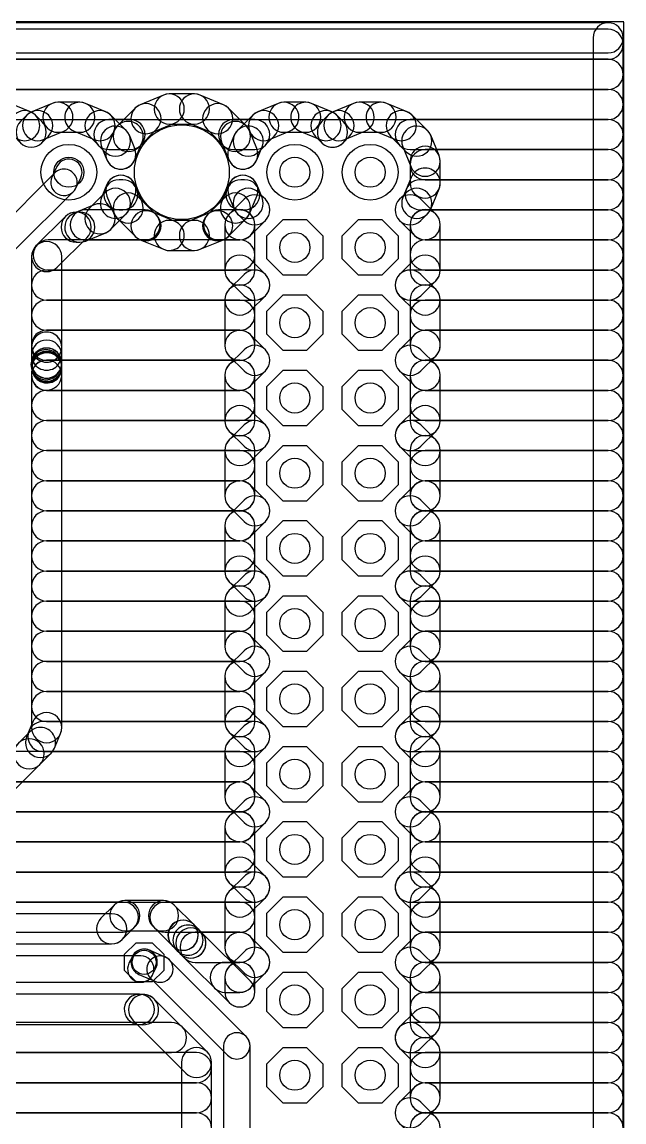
# Model space of a CAD drawing. Extents: x 0 to 108, y 0 to 85.
# Drawn here: x 87.32 to 107.62, y 47.95 to 85.08 of the extents above; entities that cross this region are included whole.
import ezdxf

# ---------------------------------------------------------------- set-up
doc = ezdxf.new("R2010")
doc.units = 0
for name, color, linetype in [('16', 174, 'CONTINUOUS'), ('17', 94, 'CONTINUOUS'), ('20', 178, 'CONTINUOUS'), ('44', 250, 'CONTINUOUS')]:
    doc.layers.add(name, color=color, linetype=linetype)

# ---------------------------------------------------------------- blocks, each defined once
blk = doc.blocks.new('ROUNDP')
blk.add_circle((0, 0), 0.5)
blk = doc.blocks.new('OCTAGONP')
blk.add_lwpolyline([(-0.5, -0.2071), (-0.5, 0.2071), (-0.2071, 0.5), (0.2071, 0.5), (0.5, 0.2071), (0.5, -0.2071), (0.2071, -0.5), (-0.2071, -0.5)], close=True)

msp = doc.modelspace()

# ---------------------------------------------------------------- linework, layer by layer
at = {"layer": '16'}
for points in [[(0.5334, 84.0386), (107.0866, 84.0386, 1), (107.0866, 85.0546), (0.5334, 85.0546, 1)], [(106.5786, 84.5466), (106.5786, 0.5334, 1), (107.5946, 0.5334), (107.5946, 84.5466, 1)], [(0.5334, 83.82), (107.0866, 83.82, 1), (107.0866, 84.836), (0.5334, 84.836, 1)], [(0.5334, 82.804), (107.0866, 82.804, 1), (107.0866, 83.82), (0.5334, 83.82, 1)], [(0.5334, 81.788), (107.0866, 81.788, 1), (107.0866, 82.804), (0.5334, 82.804, 1)], [(92.0912, 82.6127), (91.3071, 82.2879, 1), (91.6959, 81.3493), (92.48, 81.6741, 1)], [(93.1344, 82.6514), (92.2856, 82.6514, 1), (92.2856, 81.6354), (93.1344, 81.6354, 1)], [(94.1129, 82.2879), (93.3288, 82.6127, 1), (92.94, 81.6741), (93.7241, 81.3493, 1)], [(87.6047, 82.0512), (86.9232, 82.3335, 1), (86.5344, 81.3949), (87.2159, 81.1126, 1)], [(87.9892, 81.7214), (87.7695, 81.9411, 1), (87.0511, 81.2227), (87.2708, 81.003, 1)], [(87.4905, 81.9411), (87.2708, 81.7214, 1), (87.9892, 81.003), (88.2089, 81.2227, 1)], [(88.3368, 82.3335), (87.6553, 82.0512, 1), (88.0441, 81.1126), (88.7256, 81.3949, 1)], [(89.2688, 82.3722), (88.5312, 82.3722, 1), (88.5312, 81.3562), (89.2688, 81.3562, 1)], [(90.1447, 82.0512), (89.4632, 82.3335, 1), (89.0744, 81.3949), (89.7559, 81.1126, 1)], [(90.8311, 81.4195), (90.3095, 81.9411, 1), (89.5911, 81.2227), (90.1127, 80.7011, 1)], [(91.1423, 82.1778), (90.5422, 81.5777, 1), (91.2606, 80.8593), (91.8607, 81.4594, 1)], [(94.8778, 81.5777), (94.2777, 82.1778, 1), (93.5593, 81.4594), (94.1594, 80.8593, 1)], [(95.1105, 81.9411), (94.5889, 81.4195, 1), (95.3073, 80.7011), (95.8289, 81.2227, 1)], [(95.9568, 82.3335), (95.2753, 82.0512, 1), (95.6641, 81.1126), (96.3456, 81.3949, 1)], [(96.8888, 82.3722), (96.1512, 82.3722, 1), (96.1512, 81.3562), (96.8888, 81.3562, 1)], [(97.7647, 82.0512), (97.0832, 82.3335, 1), (96.6944, 81.3949), (97.3759, 81.1126, 1)], [(98.1492, 81.7214), (97.9295, 81.9411, 1), (97.2111, 81.2227), (97.4308, 81.003, 1)], [(97.6505, 81.9411), (97.4308, 81.7214, 1), (98.1492, 81.003), (98.3689, 81.2227, 1)], [(98.4968, 82.3335), (97.8153, 82.0512, 1), (98.2041, 81.1126), (98.8856, 81.3949, 1)], [(99.4288, 82.3722), (98.6912, 82.3722, 1), (98.6912, 81.3562), (99.4288, 81.3562, 1)], [(100.3047, 82.0512), (99.6232, 82.3335, 1), (99.2344, 81.3949), (99.9159, 81.1126, 1)], [(100.9911, 81.4195), (100.4695, 81.9411, 1), (99.7511, 81.2227), (100.2727, 80.7011, 1)], [(90.2522, 80.772), (90.9629, 80.772, 1), (90.9629, 81.788), (90.2522, 81.788, 1)], [(90.4321, 81.4129), (90.1846, 80.8154, 1), (91.1232, 80.4266), (91.3707, 81.0241, 1)], [(94.4571, 80.772), (95.1678, 80.772, 1), (95.1678, 81.788), (94.4571, 81.788, 1)], [(95.2354, 80.8154), (94.9879, 81.4129, 1), (94.0493, 81.0241), (94.2968, 80.4266, 1)], [(100.4122, 80.772), (107.0866, 80.772, 1), (107.0866, 81.788), (100.4122, 81.788, 1)], [(91.1232, 80.8154), (90.9412, 81.2547, 1), (90.0026, 80.8659), (90.1846, 80.4266, 1)], [(94.4788, 81.2547), (94.2968, 80.8154, 1), (95.2354, 80.4266), (95.4174, 80.8659, 1)], [(101.3835, 80.5732), (101.1012, 81.2547, 1), (100.1626, 80.8659), (100.4449, 80.1844, 1)], [(101.4222, 79.6412), (101.4222, 80.3788, 1), (100.4062, 80.3788), (100.4062, 79.6412, 1)], [(100.9142, 79.756), (107.0866, 79.756, 1), (107.0866, 80.772), (100.9142, 80.772, 1)], [(89.1354, 79.4743), (89.3005, 79.8172, 1), (88.4995, 80.2028), (88.3344, 79.8599, 1)], [(88.4206, 79.9814), (86.4775, 78.0383, 1), (87.1061, 77.4097), (89.0492, 79.3528, 1)], [(90.9412, 78.7653), (91.1232, 79.2046, 1), (90.1846, 79.5934), (90.0026, 79.1541, 1)], [(90.1846, 79.2046), (90.4321, 78.6071, 1), (91.3707, 78.9959), (91.1232, 79.5934, 1)], [(94.9879, 78.6071), (95.2354, 79.2046, 1), (94.2968, 79.5934), (94.0493, 78.9959, 1)], [(94.2968, 79.2046), (94.4788, 78.7653, 1), (95.4174, 79.1541), (95.2354, 79.5934, 1)], [(101.1012, 78.7653), (101.3835, 79.4468, 1), (100.4449, 79.8356), (100.1626, 79.1541, 1)], [(90.3095, 78.0789), (90.8311, 78.6005, 1), (90.1127, 79.3189), (89.5911, 78.7973, 1)], [(90.5913, 78.74), (90.7165, 78.74, 1), (90.7165, 79.756), (90.5913, 79.756, 1)], [(94.7035, 78.74), (94.8287, 78.74, 1), (94.8287, 79.756), (94.7035, 79.756, 1)], [(94.5889, 78.6005), (94.8086, 78.3808, 1), (95.527, 79.0992), (95.3073, 79.3189, 1)], [(100.7714, 78.3808), (100.9911, 78.6005, 1), (100.2727, 79.3189), (100.053, 79.0992, 1)], [(100.7513, 78.74), (107.0866, 78.74, 1), (107.0866, 79.756), (100.7513, 79.756, 1)], [(90.5422, 78.4423), (91.1423, 77.8422, 1), (91.8607, 78.5606), (91.2606, 79.1607, 1)], [(94.2777, 77.8422), (94.8778, 78.4423, 1), (94.1594, 79.1607), (93.5593, 78.5606, 1)], [(94.8086, 79.0992), (94.3066, 78.5972, 1), (95.025, 77.8788), (95.527, 78.3808, 1)], [(101.2734, 78.5972), (100.7714, 79.0992, 1), (100.053, 78.3808), (100.555, 77.8788, 1)], [(89.4632, 77.6865), (90.1447, 77.9688, 1), (89.7559, 78.9074), (89.0744, 78.6251, 1)], [(89.4528, 77.724), (91.4709, 77.724, 1), (91.4709, 78.74), (89.4528, 78.74, 1)], [(93.9491, 77.724), (94.6658, 77.724, 1), (94.6658, 78.74), (93.9491, 78.74, 1)], [(94.1578, 78.238), (94.1578, 76.702, 1), (95.1738, 76.702), (95.1738, 78.238, 1)], [(101.4222, 76.702), (101.4222, 78.238, 1), (100.4062, 78.238), (100.4062, 76.702, 1)], [(100.9142, 77.724), (107.0866, 77.724, 1), (107.0866, 78.74), (100.9142, 78.74, 1)], [(88.5099, 76.8019), (89.5046, 77.7966, 1), (88.7862, 78.515), (87.7915, 77.5203, 1)], [(89.1454, 77.6478), (89.2688, 77.6478, 1), (89.2688, 78.6638), (89.1454, 78.6638, 1)], [(91.3071, 77.7321), (92.0912, 77.4073, 1), (92.48, 78.3459), (91.6959, 78.6707, 1)], [(92.2856, 77.3686), (93.1344, 77.3686, 1), (93.1344, 78.3846), (92.2856, 78.3846, 1)], [(93.3288, 77.4073), (94.1129, 77.7321, 1), (93.7241, 78.6707), (92.94, 78.3459, 1)], [(88.6587, 74.1066), (88.6587, 77.1611, 1), (87.6427, 77.1611), (87.6427, 74.1066, 1)], [(88.2056, 76.708), (94.6658, 76.708, 1), (94.6658, 77.724), (88.2056, 77.724, 1)], [(100.9142, 76.708), (107.0866, 76.708, 1), (107.0866, 77.724), (100.9142, 77.724, 1)], [(94.3066, 76.3428), (94.8086, 75.8408, 1), (95.527, 76.5592), (95.025, 77.0612, 1)], [(100.7714, 75.8408), (101.2734, 76.3428, 1), (100.555, 77.0612), (100.053, 76.5592, 1)], [(88.1507, 75.692), (95.1678, 75.692, 1), (95.1678, 76.708), (88.1507, 76.708, 1)], [(94.8086, 76.5592), (94.3066, 76.0572, 1), (95.025, 75.3388), (95.527, 75.8408, 1)], [(101.2734, 76.0572), (100.7714, 76.5592, 1), (100.053, 75.8408), (100.555, 75.3388, 1)], [(100.4122, 75.692), (107.0866, 75.692, 1), (107.0866, 76.708), (100.4122, 76.708, 1)], [(94.1578, 75.698), (94.1578, 74.162, 1), (95.1738, 74.162), (95.1738, 75.698, 1)], [(101.4222, 74.162), (101.4222, 75.698, 1), (100.4062, 75.698), (100.4062, 74.162, 1)], [(88.1507, 74.676), (94.6658, 74.676, 1), (94.6658, 75.692), (88.1507, 75.692, 1)], [(100.9142, 74.676), (107.0866, 74.676, 1), (107.0866, 75.692), (100.9142, 75.692, 1)], [(88.1507, 73.66), (94.6658, 73.66, 1), (94.6658, 74.676), (88.1507, 74.676, 1)], [(94.3066, 73.8028), (94.8086, 73.3008, 1), (95.527, 74.0192), (95.025, 74.5212, 1)], [(100.7714, 73.3008), (101.2734, 73.8028, 1), (100.555, 74.5212), (100.053, 74.0192, 1)], [(100.9142, 73.66), (107.0866, 73.66, 1), (107.0866, 74.676), (100.9142, 74.676, 1)], [(88.621, 74.2987), (88.6204, 74.3001, 1), (87.681, 73.9132), (87.6815, 73.9118, 1)], [(88.6587, 73.8354), (88.6593, 74.1042, 1), (87.6433, 74.1063), (87.6427, 73.8375, 1)], [(88.6587, 73.5675), (88.6587, 73.8364, 1), (87.6427, 73.8364), (87.6427, 73.5675, 1)], [(88.5977, 73.318), (88.619, 73.3693, 1), (87.6812, 73.7601), (87.6598, 73.7088, 1)], [(88.62, 73.6548), (88.5981, 73.7078, 1), (87.6594, 73.319), (87.6814, 73.266, 1)], [(88.6581, 73.5636), (88.6581, 73.5651, 1), (87.6421, 73.5672), (87.6421, 73.5657, 1)], [(88.6193, 73.3714), (88.6199, 73.3727, 1), (87.6815, 73.7623), (87.681, 73.7609, 1)], [(88.6582, 73.1399), (88.6684, 73.3813, 1), (87.6533, 73.4242), (87.6431, 73.1828, 1)], [(88.6587, 73.4307), (88.6587, 73.4604, 1), (87.6427, 73.4604), (87.6427, 73.4307, 1)], [(88.638, 73.5772), (88.6278, 73.6051, 1), (87.6736, 73.2563), (87.6838, 73.2284, 1)], [(94.8086, 74.0192), (94.3066, 73.5172, 1), (95.025, 72.7988), (95.527, 73.3008, 1)], [(101.2734, 73.5172), (100.7714, 74.0192, 1), (100.053, 73.3008), (100.555, 72.7988, 1)], [(88.6587, 61.2612), (88.6587, 73.1614, 1), (87.6427, 73.1614), (87.6427, 61.2612, 1)], [(88.1507, 72.644), (94.6658, 72.644, 1), (94.6658, 73.66), (88.1507, 73.66, 1)], [(94.1578, 73.158), (94.1578, 71.622, 1), (95.1738, 71.622), (95.1738, 73.158, 1)], [(101.4222, 71.622), (101.4222, 73.158, 1), (100.4062, 73.158), (100.4062, 71.622, 1)], [(100.9142, 72.644), (107.0866, 72.644, 1), (107.0866, 73.66), (100.9142, 73.66, 1)], [(88.1507, 71.628), (94.6658, 71.628, 1), (94.6658, 72.644), (88.1507, 72.644, 1)], [(100.9142, 71.628), (107.0866, 71.628, 1), (107.0866, 72.644), (100.9142, 72.644, 1)], [(94.3066, 71.2628), (94.8086, 70.7608, 1), (95.527, 71.4792), (95.025, 71.9812, 1)], [(100.7714, 70.7608), (101.2734, 71.2628, 1), (100.555, 71.9812), (100.053, 71.4792, 1)], [(88.1507, 70.612), (95.1678, 70.612, 1), (95.1678, 71.628), (88.1507, 71.628, 1)], [(94.8086, 71.4792), (94.3066, 70.9772, 1), (95.025, 70.2588), (95.527, 70.7608, 1)], [(101.2734, 70.9772), (100.7714, 71.4792, 1), (100.053, 70.7608), (100.555, 70.2588, 1)], [(100.4122, 70.612), (107.0866, 70.612, 1), (107.0866, 71.628), (100.4122, 71.628, 1)], [(94.1578, 70.618), (94.1578, 69.082, 1), (95.1738, 69.082), (95.1738, 70.618, 1)], [(101.4222, 69.082), (101.4222, 70.618, 1), (100.4062, 70.618), (100.4062, 69.082, 1)], [(88.1507, 69.596), (94.6658, 69.596, 1), (94.6658, 70.612), (88.1507, 70.612, 1)], [(100.9142, 69.596), (107.0866, 69.596, 1), (107.0866, 70.612), (100.9142, 70.612, 1)], [(88.1507, 68.58), (94.6658, 68.58, 1), (94.6658, 69.596), (88.1507, 69.596, 1)], [(94.3066, 68.7228), (94.8086, 68.2208, 1), (95.527, 68.9392), (95.025, 69.4412, 1)], [(100.7714, 68.2208), (101.2734, 68.7228, 1), (100.555, 69.4412), (100.053, 68.9392, 1)], [(100.9142, 68.58), (107.0866, 68.58, 1), (107.0866, 69.596), (100.9142, 69.596, 1)], [(94.8086, 68.9392), (94.3066, 68.4372, 1), (95.025, 67.7188), (95.527, 68.2208, 1)], [(101.2734, 68.4372), (100.7714, 68.9392, 1), (100.053, 68.2208), (100.555, 67.7188, 1)], [(88.1507, 67.564), (94.6658, 67.564, 1), (94.6658, 68.58), (88.1507, 68.58, 1)], [(94.1578, 68.078), (94.1578, 66.542, 1), (95.1738, 66.542), (95.1738, 68.078, 1)], [(101.4222, 66.542), (101.4222, 68.078, 1), (100.4062, 68.078), (100.4062, 66.542, 1)], [(100.9142, 67.564), (107.0866, 67.564, 1), (107.0866, 68.58), (100.9142, 68.58, 1)], [(88.1507, 66.548), (94.6658, 66.548, 1), (94.6658, 67.564), (88.1507, 67.564, 1)], [(100.9142, 66.548), (107.0866, 66.548, 1), (107.0866, 67.564), (100.9142, 67.564, 1)], [(94.3066, 66.1828), (94.8086, 65.6808, 1), (95.527, 66.3992), (95.025, 66.9012, 1)], [(100.7714, 65.6808), (101.2734, 66.1828, 1), (100.555, 66.9012), (100.053, 66.3992, 1)], [(88.1507, 65.532), (95.1678, 65.532, 1), (95.1678, 66.548), (88.1507, 66.548, 1)], [(94.8086, 66.3992), (94.3066, 65.8972, 1), (95.025, 65.1788), (95.527, 65.6808, 1)], [(101.2734, 65.8972), (100.7714, 66.3992, 1), (100.053, 65.6808), (100.555, 65.1788, 1)], [(100.4122, 65.532), (107.0866, 65.532, 1), (107.0866, 66.548), (100.4122, 66.548, 1)], [(94.1578, 65.538), (94.1578, 64.002, 1), (95.1738, 64.002), (95.1738, 65.538, 1)], [(101.4222, 64.002), (101.4222, 65.538, 1), (100.4062, 65.538), (100.4062, 64.002, 1)], [(88.1507, 64.516), (94.6658, 64.516, 1), (94.6658, 65.532), (88.1507, 65.532, 1)], [(100.9142, 64.516), (107.0866, 64.516, 1), (107.0866, 65.532), (100.9142, 65.532, 1)], [(88.1507, 63.5), (94.6658, 63.5, 1), (94.6658, 64.516), (88.1507, 64.516, 1)], [(94.3066, 63.6428), (94.8086, 63.1408, 1), (95.527, 63.8592), (95.025, 64.3612, 1)], [(100.7714, 63.1408), (101.2734, 63.6428, 1), (100.555, 64.3612), (100.053, 63.8592, 1)], [(100.9142, 63.5), (107.0866, 63.5, 1), (107.0866, 64.516), (100.9142, 64.516, 1)], [(94.8086, 63.8592), (94.3066, 63.3572, 1), (95.025, 62.6388), (95.527, 63.1408, 1)], [(101.2734, 63.3572), (100.7714, 63.8592, 1), (100.053, 63.1408), (100.555, 62.6388, 1)], [(88.1507, 62.484), (94.6658, 62.484, 1), (94.6658, 63.5), (88.1507, 63.5, 1)], [(94.1578, 62.998), (94.1578, 61.462, 1), (95.1738, 61.462), (95.1738, 62.998, 1)], [(101.4222, 61.462), (101.4222, 62.998, 1), (100.4062, 62.998), (100.4062, 61.462, 1)], [(100.9142, 62.484), (107.0866, 62.484, 1), (107.0866, 63.5), (100.9142, 63.5, 1)], [(88.1507, 61.468), (94.6658, 61.468, 1), (94.6658, 62.484), (88.1507, 62.484, 1)], [(100.9142, 61.468), (107.0866, 61.468, 1), (107.0866, 62.484), (100.9142, 62.484, 1)], [(88.4131, 60.5673), (88.62, 61.0668, 1), (87.6814, 61.4556), (87.4745, 60.9561, 1)], [(94.3066, 61.1028), (94.8086, 60.6008, 1), (95.527, 61.3192), (95.025, 61.8212, 1)], [(100.7714, 60.6008), (101.2734, 61.1028, 1), (100.555, 61.8212), (100.053, 61.3192, 1)], [(87.9208, 60.0203), (88.303, 60.4025, 1), (87.5846, 61.121), (87.2023, 60.7387, 1)], [(88.0259, 60.452), (95.1678, 60.452, 1), (95.1678, 61.468), (88.0259, 61.468, 1)], [(94.8086, 61.3192), (94.3066, 60.8172, 1), (95.025, 60.0988), (95.527, 60.6008, 1)], [(101.2734, 60.8172), (100.7714, 61.3192, 1), (100.053, 60.6008), (100.555, 60.0988, 1)], [(100.4122, 60.452), (107.0866, 60.452, 1), (107.0866, 61.468), (100.4122, 61.468, 1)], [(94.1578, 60.458), (94.1578, 58.922, 1), (95.1738, 58.922), (95.1738, 60.458, 1)], [(101.4222, 58.922), (101.4222, 60.458, 1), (100.4062, 60.458), (100.4062, 58.922, 1)], [(86.6254, 58.7249), (87.9208, 60.0203, 1), (87.2023, 60.7387), (85.9069, 59.4433, 1)], [(87.1261, 59.436), (94.6658, 59.436, 1), (94.6658, 60.452), (87.1261, 60.452, 1)], [(100.9142, 59.436), (107.0866, 59.436, 1), (107.0866, 60.452), (100.9142, 60.452, 1)], [(85.8893, 58.42), (94.6658, 58.42, 1), (94.6658, 59.436), (85.8893, 59.436, 1)], [(94.3066, 58.5628), (94.8086, 58.0608, 1), (95.527, 58.7792), (95.025, 59.2812, 1)], [(100.7714, 58.0608), (101.2734, 58.5628, 1), (100.555, 59.2812), (100.053, 58.7792, 1)], [(100.9142, 58.42), (107.0866, 58.42, 1), (107.0866, 59.436), (100.9142, 59.436, 1)], [(94.8086, 58.7792), (94.3066, 58.2772, 1), (95.025, 57.5588), (95.527, 58.0608, 1)], [(101.2734, 58.2772), (100.7714, 58.7792, 1), (100.053, 58.0608), (100.555, 57.5588, 1)], [(77.7875, 57.404), (94.6658, 57.404, 1), (94.6658, 58.42), (77.7875, 58.42, 1)], [(94.1578, 57.918), (94.1578, 56.382, 1), (95.1738, 56.382), (95.1738, 57.918, 1)], [(101.4222, 56.382), (101.4222, 57.918, 1), (100.4062, 57.918), (100.4062, 56.382, 1)], [(100.9142, 57.404), (107.0866, 57.404, 1), (107.0866, 58.42), (100.9142, 58.42, 1)], [(77.7875, 56.388), (94.6658, 56.388, 1), (94.6658, 57.404), (77.7875, 57.404, 1)], [(100.9142, 56.388), (107.0866, 56.388, 1), (107.0866, 57.404), (100.9142, 57.404, 1)], [(94.3066, 56.0228), (94.8086, 55.5208, 1), (95.527, 56.2392), (95.025, 56.7412, 1)], [(100.7714, 55.5208), (101.2734, 56.0228, 1), (100.555, 56.7412), (100.053, 56.2392, 1)], [(77.7875, 55.372), (95.1678, 55.372, 1), (95.1678, 56.388), (77.7875, 56.388, 1)], [(94.8086, 56.2392), (94.3066, 55.7372, 1), (95.025, 55.0188), (95.527, 55.5208, 1)], [(101.2734, 55.7372), (100.7714, 56.2392, 1), (100.053, 55.5208), (100.555, 55.0188, 1)], [(100.4122, 55.372), (107.0866, 55.372, 1), (107.0866, 56.388), (100.4122, 56.388, 1)], [(94.1578, 55.378), (94.1578, 53.842, 1), (95.1738, 53.842), (95.1738, 55.378, 1)], [(101.4222, 53.842), (101.4222, 55.378, 1), (100.4062, 55.378), (100.4062, 53.842, 1)], [(84.5231, 54.356), (90.7369, 54.356, 1), (90.7369, 55.372), (84.5231, 55.372, 1)], [(90.4285, 55.274), (89.984, 54.8295, 1), (90.7024, 54.1111), (91.1469, 54.5556, 1)], [(92.0923, 55.4228), (90.7877, 55.4228, 1), (90.7877, 54.4068), (92.0923, 54.4068, 1)], [(93.1094, 54.6161), (92.4515, 55.274, 1), (91.7331, 54.5556), (92.3909, 53.8977, 1)], [(92.1431, 54.356), (94.6658, 54.356, 1), (94.6658, 55.372), (92.1431, 55.372, 1)], [(100.9142, 54.356), (107.0866, 54.356, 1), (107.0866, 55.372), (100.9142, 55.372, 1)], [(90.3432, 54.9783), (84.9168, 54.9783, 1), (84.9168, 53.9623), (90.3432, 53.9623, 1)], [(92.9571, 54.7209), (92.9501, 54.7239, 1), (92.5502, 53.7899), (92.5572, 53.787, 1)], [(93.2823, 54.4432), (93.1207, 54.6087, 1), (92.3936, 53.8991), (92.5552, 53.7336, 1)], [(93.374, 54.3515), (93.2779, 54.4476, 1), (92.5595, 53.7291), (92.6556, 53.6331, 1)], [(93.5228, 53.9918), (93.5228, 53.9923, 1), (92.5068, 53.9923), (92.5068, 53.9918, 1)], [(95.025, 52.7), (93.374, 54.351, 1), (92.6556, 53.6326), (94.3066, 51.9816, 1)], [(93.1586, 53.34), (94.6658, 53.34, 1), (94.6658, 54.356), (93.1586, 54.356, 1)], [(94.3066, 53.4828), (94.8086, 52.9808, 1), (95.527, 53.6992), (95.025, 54.2012, 1)], [(100.7714, 52.9808), (101.2734, 53.4828, 1), (100.555, 54.2012), (100.053, 53.6992, 1)], [(100.9142, 53.34), (107.0866, 53.34, 1), (107.0866, 54.356), (100.9142, 54.356, 1)], [(94.8086, 53.6992), (94.3066, 53.1972, 1), (95.025, 52.4788), (95.527, 52.9808, 1)], [(101.2734, 53.1972), (100.7714, 53.6992, 1), (100.053, 52.9808), (100.555, 52.4788, 1)], [(91.3257, 53.5559), (84.201, 53.5559, 1), (84.201, 52.6669), (91.3257, 52.6669, 1)], [(91.7233, 52.9126), (91.8376, 53.1412, 1), (91.0424, 53.5388), (90.9281, 53.3102, 1)], [(92.1485, 53.52), (91.6151, 53.7486, 1), (91.2649, 52.9314), (91.7983, 52.7028, 1)], [(91.6591, 52.7971), (94.2499, 50.2063, 1), (94.8785, 50.8349), (92.2877, 53.4257, 1)], [(94.1746, 52.324), (94.6658, 52.324, 1), (94.6658, 53.34), (94.1746, 53.34, 1)], [(94.1578, 52.838), (94.1578, 52.3408, 1), (95.1738, 52.3408), (95.1738, 52.838, 1)], [(101.4222, 51.302), (101.4222, 52.838, 1), (100.4062, 52.838), (100.4062, 51.302, 1)], [(100.9142, 52.324), (107.0866, 52.324, 1), (107.0866, 53.34), (100.9142, 53.34, 1)], [(84.3683, 51.2445), (91.2775, 51.2445, 1), (91.2775, 52.2605), (84.3683, 52.2605, 1)], [(91.2415, 51.2458), (91.3847, 51.2356, 1), (91.4567, 52.249), (91.3135, 52.2592, 1)], [(91.0615, 51.3831), (92.8461, 49.5985, 1), (93.5645, 50.3169), (91.7799, 52.1015, 1)], [(100.9142, 51.308), (107.0866, 51.308, 1), (107.0866, 52.324), (100.9142, 52.324, 1)], [(100.7714, 50.4408), (101.2734, 50.9428, 1), (100.555, 51.6612), (100.053, 51.1592, 1)], [(63.5381, 50.292), (92.363, 50.292, 1), (92.363, 51.308), (63.5381, 51.308, 1)], [(101.2734, 50.6572), (100.7714, 51.1592, 1), (100.053, 50.4408), (100.555, 49.9388, 1)], [(100.4122, 50.292), (107.0866, 50.292, 1), (107.0866, 51.308), (100.4122, 51.308, 1)], [(94.1197, 50.5206), (94.1197, 35.6235, 1), (95.0087, 35.6235), (95.0087, 50.5206, 1)], [(101.4222, 48.762), (101.4222, 50.298, 1), (100.4062, 50.298), (100.4062, 48.762, 1)], [(63.5381, 49.276), (93.2053, 49.276, 1), (93.2053, 50.292), (63.5381, 50.292, 1)], [(92.6973, 49.9577), (92.6973, 45.9317, 1), (93.7133, 45.9317), (93.7133, 49.9577, 1)], [(100.9142, 49.276), (107.0866, 49.276, 1), (107.0866, 50.292), (100.9142, 50.292, 1)], [(62.9961, 48.26), (93.2053, 48.26, 1), (93.2053, 49.276), (62.9961, 49.276, 1)], [(100.7714, 47.9008), (101.2734, 48.4028, 1), (100.555, 49.1212), (100.053, 48.6192, 1)], [(100.9142, 48.26), (107.0866, 48.26, 1), (107.0866, 49.276), (100.9142, 49.276, 1)], [(101.2734, 48.1172), (100.7714, 48.6192, 1), (100.053, 47.9008), (100.555, 47.3988, 1)], [(61.9801, 47.244), (93.2053, 47.244, 1), (93.2053, 48.26), (61.9801, 48.26, 1)], [(101.4222, 46.222), (101.4222, 47.758, 1), (100.4062, 47.758), (100.4062, 46.222, 1)], [(100.9142, 47.244), (107.0866, 47.244, 1), (107.0866, 48.26), (100.9142, 48.26, 1)]]:
    msp.add_lwpolyline(points, format="xyb", close=True, dxfattribs=at)
at = {"layer": '20'}
for p, q in [((107.62, 85.08), (0, 85.08)), ((107.62, 0), (107.62, 85.08))]:
    msp.add_line(p, q, dxfattribs=at)
msp.add_circle((92.71, 80.01), 1.6, dxfattribs=at)
at = {"layer": '44'}
for centre, radius in [((88.9, 80.01), 0.508), ((96.52, 80.01), 0.508), ((99.06, 80.01), 0.508), ((96.52, 77.47), 0.508), ((99.06, 77.47), 0.508), ((96.52, 74.93), 0.508), ((99.06, 74.93), 0.508), ((96.52, 72.39), 0.508), ((99.06, 72.39), 0.508), ((96.52, 69.85), 0.508), ((99.06, 69.85), 0.508), ((96.52, 67.31), 0.508), ((99.06, 67.31), 0.508), ((96.52, 64.77), 0.508), ((99.06, 64.77), 0.508), ((96.52, 62.23), 0.508), ((99.06, 62.23), 0.508), ((96.52, 59.69), 0.508), ((99.06, 59.69), 0.508), ((96.52, 57.15), 0.508), ((99.06, 57.15), 0.508), ((96.52, 54.61), 0.508), ((99.06, 54.61), 0.508), ((91.44, 53.34), 0.4064), ((96.52, 52.07), 0.508), ((99.06, 52.07), 0.508), ((96.52, 49.53), 0.508), ((99.06, 49.53), 0.508)]:
    msp.add_circle(centre, radius, dxfattribs=at)

# ---------------------------------------------------------------- block references
at = {"layer": '17'}
for name, p, xscale, yscale, rotation in [('ROUNDP', (88.9, 80.01), 1.8796, 1.8796, 90), ('ROUNDP', (96.52, 80.01), 1.8796, 1.8796, 90), ('ROUNDP', (99.06, 80.01), 1.8796, 1.8796, 90), ('OCTAGONP', (96.52, 77.47), 1.8796, 1.8796, 90), ('OCTAGONP', (99.06, 77.47), 1.8796, 1.8796, 90), ('OCTAGONP', (96.52, 74.93), 1.8796, 1.8796, 90), ('OCTAGONP', (99.06, 74.93), 1.8796, 1.8796, 90), ('OCTAGONP', (96.52, 72.39), 1.8796, 1.8796, 90), ('OCTAGONP', (99.06, 72.39), 1.8796, 1.8796, 90), ('OCTAGONP', (96.52, 69.85), 1.8796, 1.8796, 90), ('OCTAGONP', (99.06, 69.85), 1.8796, 1.8796, 90), ('OCTAGONP', (96.52, 67.31), 1.8796, 1.8796, 90), ('OCTAGONP', (99.06, 67.31), 1.8796, 1.8796, 90), ('OCTAGONP', (96.52, 64.77), 1.8796, 1.8796, 90), ('OCTAGONP', (99.06, 64.77), 1.8796, 1.8796, 90), ('OCTAGONP', (96.52, 62.23), 1.8796, 1.8796, 90), ('OCTAGONP', (99.06, 62.23), 1.8796, 1.8796, 90), ('OCTAGONP', (96.52, 59.69), 1.8796, 1.8796, 90), ('OCTAGONP', (99.06, 59.69), 1.8796, 1.8796, 90), ('OCTAGONP', (96.52, 57.15), 1.8796, 1.8796, 90), ('OCTAGONP', (99.06, 57.15), 1.8796, 1.8796, 90), ('OCTAGONP', (96.52, 54.61), 1.8796, 1.8796, 90), ('OCTAGONP', (99.06, 54.61), 1.8796, 1.8796, 90), ('OCTAGONP', (91.44, 53.34), 1.3208, 1.3208, 270), ('OCTAGONP', (96.52, 52.07), 1.8796, 1.8796, 90), ('OCTAGONP', (99.06, 52.07), 1.8796, 1.8796, 90), ('OCTAGONP', (96.52, 49.53), 1.8796, 1.8796, 90), ('OCTAGONP', (99.06, 49.53), 1.8796, 1.8796, 90)]:
    msp.add_blockref(name, p, dxfattribs=dict(at, xscale=xscale, yscale=yscale, rotation=rotation))

doc.saveas('drawing.dxf')
